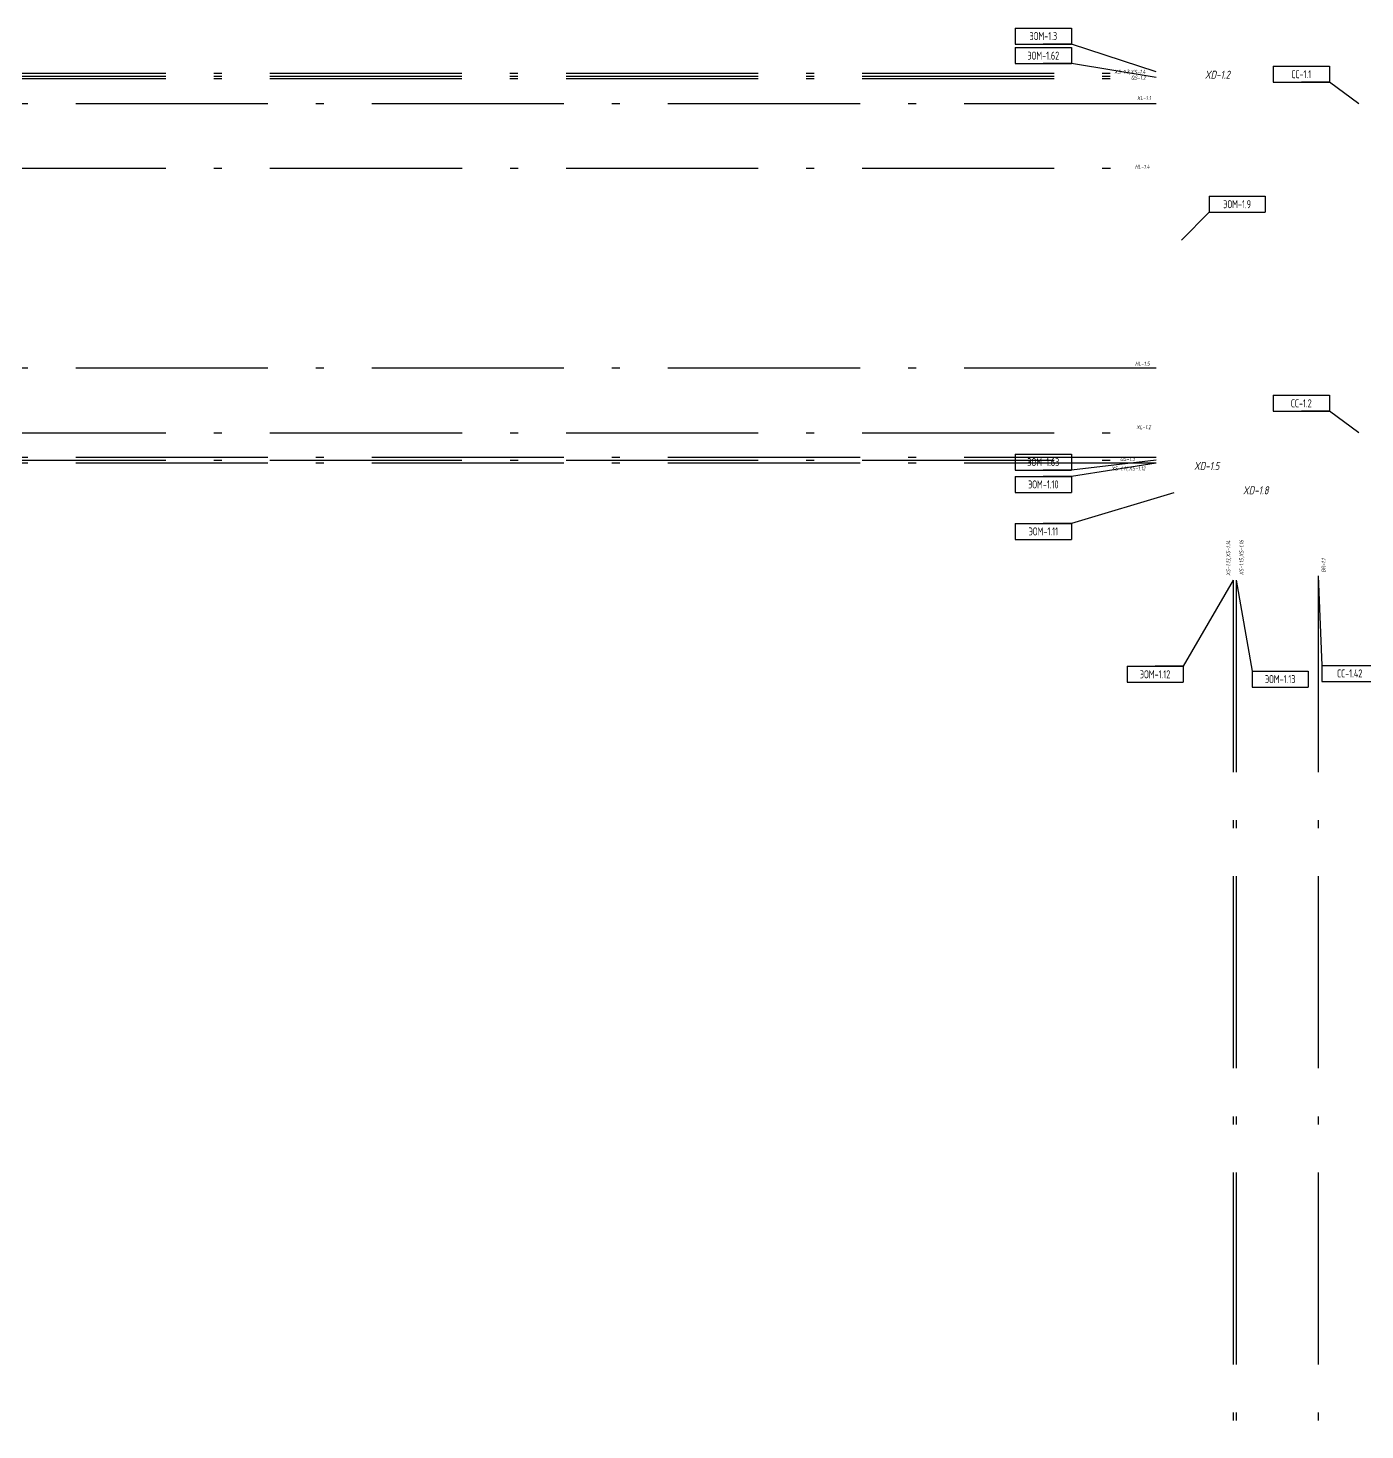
# Model space of a CAD drawing. Header units: millimetres. Extents: x -47065 to -19574, y -34741 to 8266.
# Drawn here: x -38713 to -30361, y -26124 to -17363 of the extents above; entities that cross this region are included whole.
import ezdxf
from ezdxf.enums import TextEntityAlignment as Align

# ---------------------------------------------------------------- set-up
doc = ezdxf.new("R2010")
doc.units = ezdxf.units.MM
doc.linetypes.add('ACAD_ISO10W100', pattern=[18.5, 12, -3, 0.5, -3])
doc.layers.add('02 ЭОМ и СС', color=7, linetype='Continuous')
doc.layers.add('100 noprint', color=1, linetype='Continuous', plot=False)
doc.styles.add('GOST typeA', font='')
doc.styles.get("Standard").update_dxf_attribs({"font": ''})
doc.styles.add('ГОСТ-ISOCPEUR', font='isocpeui.ttf', dxfattribs={"width": 0.8})
doc.styles.get('GOST typeA').set_extended_font_data('GOST type A')
doc.styles.get('Standard').set_extended_font_data('Ubuntu')
doc.dimstyles.new('ISO-25', dxfattribs={"dimtxt": 2.5, "dimasz": 2.5, "dimexe": 1.25, "dimexo": 0.625, "dimtad": 1, "dimtxsty": 'Standard', "dimcen": 2.5, "dimadec": 0, "dimazin": 0, "dimtfac": 1, "dimtmove": 0, "dimatfit": 3, "dimfxl": 1, "dimarcsym": 0})

# ---------------------------------------------------------------- blocks, each defined once
blk = doc.blocks.new('*T76')
at = {"layer": '02 ЭОМ и СС', "color": 0, "lineweight": -2}
for p, q in [((0, 0), (350, 0)), ((0, 0), (0, -100)), ((350, 0), (350, -100)), ((0, -100), (350, -100))]:
    blk.add_line(p, q, dxfattribs=at)
at = {"layer": '02 ЭОМ и СС', "color": 0, "lineweight": -2, "insert": (175, -50), "char_height": 50, "width": 330, "attachment_point": 5, "style": 'GOST typeA'}
blk.add_mtext('{\\W0.8;ЭОМ-1.3}', dxfattribs=at)
blk = doc.blocks.new('*T77')
at = {"layer": '02 ЭОМ и СС', "color": 0, "lineweight": -2}
for p, q in [((0, 0), (350, 0)), ((0, 0), (0, -100)), ((350, 0), (350, -100)), ((0, -100), (350, -100))]:
    blk.add_line(p, q, dxfattribs=at)
at = {"layer": '02 ЭОМ и СС', "color": 0, "lineweight": -2, "insert": (175, -50), "char_height": 50, "width": 330, "attachment_point": 5, "style": 'GOST typeA'}
blk.add_mtext('{\\W0.8;ЭОМ-1.62}', dxfattribs=at)
blk = doc.blocks.new('*T78')
at = {"layer": '02 ЭОМ и СС', "color": 0, "lineweight": -2}
for p, q in [((0, 0), (350, 0)), ((0, 0), (0, -100)), ((350, 0), (350, -100)), ((0, -100), (350, -100))]:
    blk.add_line(p, q, dxfattribs=at)
at = {"layer": '02 ЭОМ и СС', "color": 0, "lineweight": -2, "insert": (175, -50), "char_height": 50, "width": 330, "attachment_point": 5, "style": 'GOST typeA'}
blk.add_mtext('{\\W0.8;СС-1.1}', dxfattribs=at)
blk = doc.blocks.new('*T79')
at = {"layer": '02 ЭОМ и СС', "color": 0, "lineweight": -2}
for p, q in [((0, 0), (350, 0)), ((0, 0), (0, -100)), ((350, 0), (350, -100)), ((0, -100), (350, -100))]:
    blk.add_line(p, q, dxfattribs=at)
at = {"layer": '02 ЭОМ и СС', "color": 0, "lineweight": -2, "insert": (175, -50), "char_height": 50, "width": 330, "attachment_point": 5, "style": 'GOST typeA'}
blk.add_mtext('{\\W0.8;СС-1.2}', dxfattribs=at)
blk = doc.blocks.new('*T80')
at = {"layer": '02 ЭОМ и СС', "color": 0, "lineweight": -2}
for p, q in [((0, 0), (350, 0)), ((0, 0), (0, -100)), ((350, 0), (350, -100)), ((0, -100), (350, -100))]:
    blk.add_line(p, q, dxfattribs=at)
at = {"layer": '02 ЭОМ и СС', "color": 0, "lineweight": -2, "insert": (175, -50), "char_height": 50, "width": 330, "attachment_point": 5, "style": 'GOST typeA'}
blk.add_mtext('{\\W0.8;ЭОМ-1.63}', dxfattribs=at)
blk = doc.blocks.new('*T81')
at = {"layer": '02 ЭОМ и СС', "color": 0, "lineweight": -2}
for p, q in [((0, 0), (350, 0)), ((0, 0), (0, -100)), ((350, 0), (350, -100)), ((0, -100), (350, -100))]:
    blk.add_line(p, q, dxfattribs=at)
at = {"layer": '02 ЭОМ и СС', "color": 0, "lineweight": -2, "insert": (175, -50), "char_height": 50, "width": 330, "attachment_point": 5, "style": 'GOST typeA'}
blk.add_mtext('{\\W0.8;ЭОМ-1.9}', dxfattribs=at)
blk = doc.blocks.new('*T82')
at = {"layer": '02 ЭОМ и СС', "color": 0, "lineweight": -2}
for p, q in [((0, 0), (350, 0)), ((0, 0), (0, -100)), ((350, 0), (350, -100)), ((0, -100), (350, -100))]:
    blk.add_line(p, q, dxfattribs=at)
at = {"layer": '02 ЭОМ и СС', "color": 0, "lineweight": -2, "insert": (175, -50), "char_height": 50, "width": 330, "attachment_point": 5, "style": 'GOST typeA'}
blk.add_mtext('{\\W0.8;ЭОМ-1.10}', dxfattribs=at)
blk = doc.blocks.new('*T83')
at = {"layer": '02 ЭОМ и СС', "color": 0, "lineweight": -2}
for p, q in [((0, 0), (350, 0)), ((0, 0), (0, -100)), ((350, 0), (350, -100)), ((0, -100), (350, -100))]:
    blk.add_line(p, q, dxfattribs=at)
at = {"layer": '02 ЭОМ и СС', "color": 0, "lineweight": -2, "insert": (175, -50), "char_height": 50, "width": 330, "attachment_point": 5, "style": 'GOST typeA'}
blk.add_mtext('{\\W0.8;ЭОМ-1.11}', dxfattribs=at)
blk = doc.blocks.new('*T84')
at = {"layer": '02 ЭОМ и СС', "color": 0, "lineweight": -2}
for p, q in [((0, 0), (350, 0)), ((0, 0), (0, -100)), ((350, 0), (350, -100)), ((0, -100), (350, -100))]:
    blk.add_line(p, q, dxfattribs=at)
at = {"layer": '02 ЭОМ и СС', "color": 0, "lineweight": -2, "insert": (175, -50), "char_height": 50, "width": 330, "attachment_point": 5, "style": 'GOST typeA'}
blk.add_mtext('{\\W0.8;ЭОМ-1.12}', dxfattribs=at)
blk = doc.blocks.new('*T85')
at = {"layer": '02 ЭОМ и СС', "color": 0, "lineweight": -2}
for p, q in [((0, 0), (350, 0)), ((0, 0), (0, -100)), ((350, 0), (350, -100)), ((0, -100), (350, -100))]:
    blk.add_line(p, q, dxfattribs=at)
at = {"layer": '02 ЭОМ и СС', "color": 0, "lineweight": -2, "insert": (175, -50), "char_height": 50, "width": 330, "attachment_point": 5, "style": 'GOST typeA'}
blk.add_mtext('{\\W0.8;ЭОМ-1.13}', dxfattribs=at)
blk = doc.blocks.new('*T110')
at = {"layer": '02 ЭОМ и СС', "color": 0, "lineweight": -2}
for p, q in [((0, 0), (350, 0)), ((0, 0), (0, -100)), ((350, 0), (350, -100)), ((0, -100), (350, -100))]:
    blk.add_line(p, q, dxfattribs=at)
at = {"layer": '02 ЭОМ и СС', "color": 0, "lineweight": -2, "insert": (175, -50), "char_height": 50, "width": 330, "attachment_point": 5, "style": 'GOST typeA'}
blk.add_mtext('{\\W0.8;СС-1.42}', dxfattribs=at)

msp = doc.modelspace()

# ---------------------------------------------------------------- linework, layer by layer
at = {"layer": '100 noprint', "color": 1, "linetype": 'ACAD_ISO10W100', "lineweight": -2, "ltscale": 100, "flags": 128}
for points in [[(-43103.3, -22878.1), (-43103.3, -17679.1), (-31665.2, -17679.1)], [(-43087.3, -22878.1), (-43087.3, -17663.1), (-31665.2, -17663.1)], [(-43069.3, -22878.1), (-43069.3, -17645.1), (-31665.2, -17645.1)], [(-31665.2, -17835.7), (-43259.9, -17835.7), (-43259.9, -22877.1)], [(-43663.2, -22877.7), (-43663.2, -18239.1), (-31665.2, -18239.1)], [(-31665.2, -19489.1), (-44913.2, -19489.1), (-44913.2, -22877.7)], [(-45316.6, -22877.7), (-45316.6, -19892.4), (-31665.2, -19892.4)], [(-45487.2, -22878.1), (-45487.2, -20063.1), (-31665.2, -20063.1)], [(-31665.2, -20047.1), (-45471.2, -20047.1), (-45471.2, -22878.1)], [(-31665.2, -20081.1), (-45505.2, -20081.1), (-45505.2, -22878.1)]]:
    msp.add_lwpolyline(points, dxfattribs=at)
at = {"layer": '100 noprint', "color": 1, "linetype": 'ACAD_ISO10W100', "lineweight": -2, "ltscale": 100}
for points in [[(-30653.9, -20814.1), (-30653.9, -26834.2, -1), (-43130, -26834.2)], [(-31165.2, -20814.1), (-31165.2, -26834.2, -1), (-42618.7, -26834.2)]]:
    msp.add_lwpolyline(points, format="xyb", dxfattribs=at)
at = {"layer": '100 noprint', "color": 1, "linetype": 'ACAD_ISO10W100', "lineweight": -2, "ltscale": 100, "flags": 128}
msp.add_lwpolyline([(-31185.2, -20814.1), (-31185.2, -26834.2, -1), (-42598.7, -26834.2)], format="xyb", dxfattribs=at)

# ---------------------------------------------------------------- block references
for name, p in [('*T76', (-32545.4, -17362.7)), ('*T77', (-32545.4, -17485.1)), ('*T78', (-30933.6, -17601.4)), ('*T81', (-31334.5, -18413.6)), ('*T79', (-30933.6, -19658.1)), ('*T80', (-32545.4, -20025.2)), ('*T82', (-32545.4, -20164.8)), ('*T83', (-32545.4, -20458.6)), ('*T84', (-31847.2, -21351.7)), ('*T110', (-30630.9, -21346)), ('*T85', (-31065.6, -21381.6))]:
    msp.add_blockref(name, p)

# ---------------------------------------------------------------- texts
at = {"layer": '02 ЭОМ и СС', "linetype": 'Continuous', "style": 'ГОСТ-ISOCPEUR', "width": 0.8}
for s, p in [('XS-1.3,XS-1.4', (-31927.9, -17648.7)), ('QS-1.2', (-31823, -17685.4)), ('XL-1.1', (-31786.2, -17813.3)), ('HL-1.4', (-31798.2, -18242.3)), ('HL-1.5', (-31797.6, -19473.2)), ('XL-1.2', (-31790.1, -19869.6)), ('QS-1.3', (-31891.6, -20068.1)), ('XS-1.11,XS-1.12', (-31946.1, -20127.8))]:
    msp.add_text(s, height=25, dxfattribs=at).set_placement(p)
at = {"layer": '02 ЭОМ и СС', "lineweight": -2, "style": 'ГОСТ-ISOCPEUR', "width": 0.8}
for s, p in [('XD-1.2', (-31361, -17679.6)), ('XD-1.5', (-31429, -20124.9)), ('XD-1.8', (-31123, -20276.8))]:
    msp.add_text(s, height=50, dxfattribs=at).set_placement(p)
at = {"layer": '02 ЭОМ и СС', "linetype": 'Continuous', "style": 'ГОСТ-ISOCPEUR', "width": 0.8}
for s, p in [('XS-1.13,XS-1.14', (-31202.5, -20785.3)), ('XS-1.15,XS-1.16', (-31120.1, -20782.7))]:
    msp.add_text(s, height=25, rotation=90, dxfattribs=at).set_placement(p)
msp.add_text('BR-1.1', height=25, rotation=90, dxfattribs=at).set_placement((-30607, -20678.1), align=Align.RIGHT)

# ---------------------------------------------------------------- leaders
at = {"layer": '02 ЭОМ и СС', "lineweight": -2, "has_arrowhead": 0}
for points in [[(-31665.2, -17637.1), (-32195.4, -17462.7), (-32370.4, -17462.7)], [(-31665.2, -17671.1), (-32195.4, -17585.1), (-32370.4, -17585.1)], [(-30399.6, -17835.7), (-30583.6, -17701.4), (-30758.6, -17701.4)], [(-31508.2, -18688), (-31334.5, -18513.6), (-31159.5, -18513.6)], [(-30399.6, -19892.4), (-30583.6, -19758.1), (-30758.6, -19758.1)], [(-31665.2, -20063.1), (-32195.4, -20125.2), (-32370.4, -20125.2)], [(-31665.2, -20081.1), (-32195.4, -20164.8), (-32370.4, -20164.8)], [(-31555.2, -20268), (-32195.4, -20458.6), (-32370.4, -20458.6)], [(-31185.2, -20814.1), (-31497.2, -21351.7), (-31672.2, -21351.7)], [(-31165.2, -20814.1), (-31065.6, -21381.6), (-30890.6, -21381.6)], [(-30653.9, -20787.1), (-30630.9, -21346), (-30455.9, -21346)]]:
    msp.add_leader(points, dimstyle='ISO-25', override={"dimasz": 50, "dimgap": 1, "dimtad": 0, "dimldrblk": 'ArchTick'}, dxfattribs=at)

doc.saveas('drawing.dxf')
